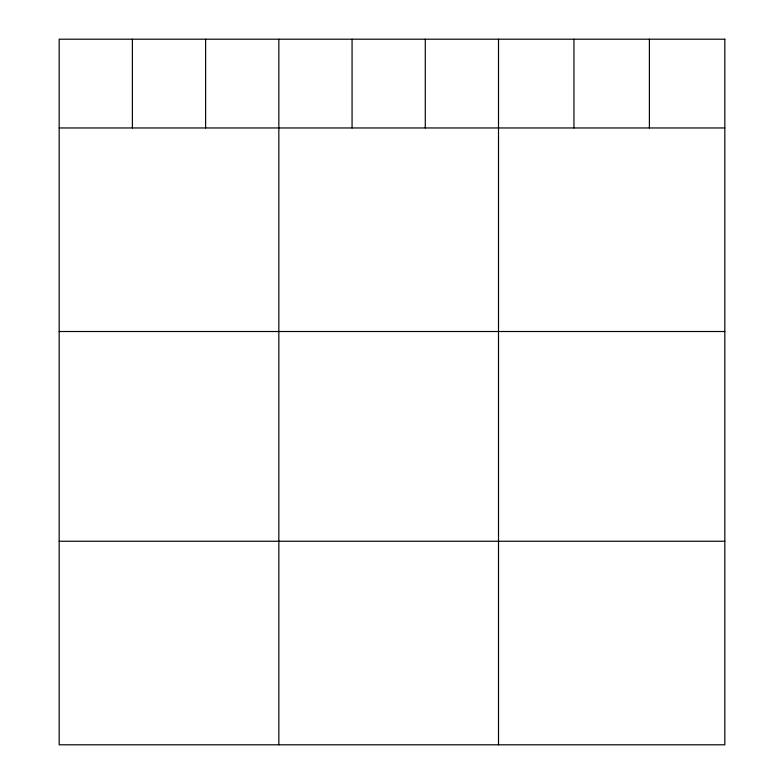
<?xml version="1.0" encoding="UTF-8"?>
<svg xmlns="http://www.w3.org/2000/svg" width="784" height="784" viewBox="0 0 784 784"><rect width="100%" height="100%" fill="white"/><g stroke="black" fill="none" stroke-linecap="round" stroke-linejoin="round"><path stroke-width="1.18" d="M59.172 127.959L724.828 127.959M59.172 331.514L724.828 331.514M59.172 541.244L724.828 541.244M649.387 39.2L649.387 127.959M573.947 39.2L573.947 127.959M498.506 39.2L498.506 744.8M425.281 39.2L425.281 127.959M352.065 39.2L352.065 127.959M278.839 39.2L278.839 744.8M205.614 39.2L205.614 127.959M132.388 39.2L132.388 127.959M724.828 39.2L59.172 39.2L59.172 744.8L724.828 744.8L724.828 39.2"/></g></svg>
